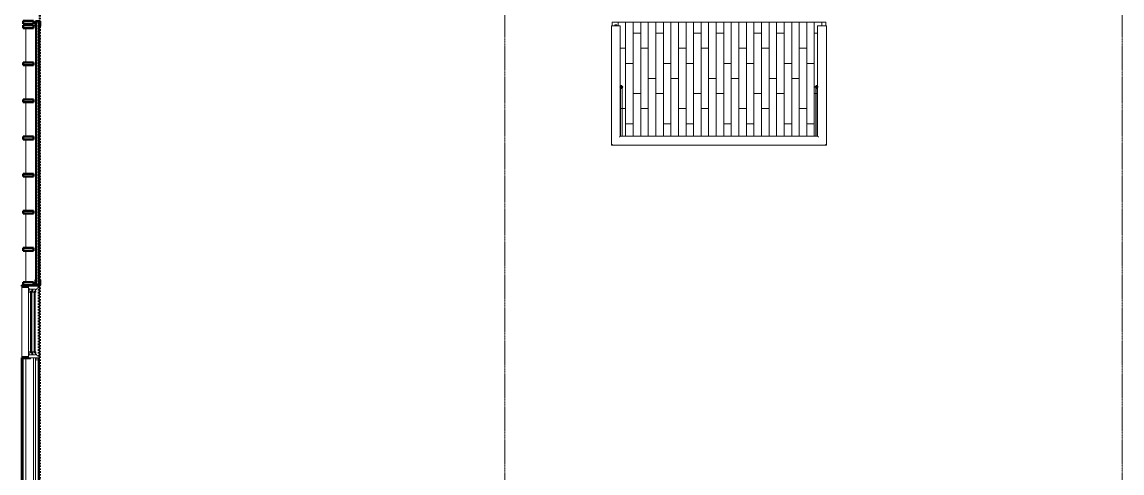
# Model space of a CAD drawing. Header units: inches. Extents: x -4218 to -1830, y 9767 to 12426.
# Drawn here: x -3410 to -2827, y 11008 to 11247 of the extents above; entities that cross this region are included whole.
import ezdxf

# ---------------------------------------------------------------- set-up
doc = ezdxf.new("R2010")
doc.units = ezdxf.units.IN
doc.header["$MEASUREMENT"] = 0
doc.linetypes.add('Dash 1_16_', pattern=[0.125, 0.0625, -0.0625])
doc.linetypes.add('Grid Line 1_2_', pattern=[0.875, 0.5, -0.125, 0.125, -0.125])
for name, color, linetype, lineweight in [('A-FLOR-4', 192, 'Continuous', 9), ('A-FLOR-HRAL', 11, 'Continuous', 9), ('A-FLOR-PATT-1', 9, 'Continuous', 9), ('A-GLAZ-1', 151, 'Continuous', 9), ('A-GLAZ-2', 151, 'Continuous', 20), ('A-GLAZ-CWMG', 51, 'Continuous', 9), ('A-GLAZ-CWMG-1', 51, 'Continuous', 50), ('A-WALL', 113, 'Continuous', 13), ('A-WALL-7', 113, 'Continuous', 9), ('A-WALL-8', 113, 'Continuous', 50), ('C-PROP-LINE-1', 91, 'Dash 1_16_', 50), ('S-GRID-1', 1, 'Grid Line 1_2_', 9)]:
    doc.layers.add(name, color=color, linetype=linetype, lineweight=lineweight)

# ---------------------------------------------------------------- blocks, each defined once
blk = doc.blocks.new('Window-Double_Hung-Andersen-400_Series-Tilt_Wash - DOUBLE HUNG - REVERSE COTTAGE - 2ND FLOOR-2888385-BACKGROUND - 2ND FLOOR')
at = {"layer": 'A-GLAZ-1'}
for p, q in [((-16.29, 2.5), (-15.7, 2.5)), ((-16.29, 2.12), (-15.7, 2.12)), ((-16.29, 0.56), (-15.7, 0.56)), ((-16.29, 0.19), (-15.7, 0.19)), ((-15.82, 2.5), (-15.82, 2.12)), ((-15.82, 0.56), (-15.82, 0.19)), ((-15.7, 2.62), (15.7, 2.62)), ((-15.7, 2.5), (15.7, 2.5)), ((-15.7, 2.12), (15.7, 2.12)), ((-15.7, 2), (15.7, 2)), ((-15.7, 0.69), (15.7, 0.69)), ((-15.7, 0.56), (15.7, 0.56)), ((-15.7, 0.19), (15.7, 0.19)), ((-15.7, 0.06), (15.7, 0.06)), ((16.29, 2.5), (15.7, 2.5)), ((16.29, 2.12), (15.7, 2.12)), ((16.29, 0.56), (15.7, 0.56)), ((16.29, 0.19), (15.7, 0.19)), ((15.82, 2.5), (15.82, 2.12)), ((15.82, 0.56), (15.82, 0.19)), ((-19.01, -3.94), (-19.01, -2.44)), ((-19.01, -2.44), (-18.95, -2.44)), ((-18.95, -3.94), (-19.01, -3.94)), ((18.95, -1.06), (-18.95, -1.06)), ((-18.95, -1.06), (-18.95, -4.44)), ((-18.95, -4.44), (18.95, -4.44)), ((-18.32, -1.06), (-18.32, -4.44)), ((18.32, -1.06), (18.32, -4.44)), ((18.95, -4.44), (18.95, -1.06)), ((18.95, -2.44), (19.01, -2.44)), ((19.01, -3.94), (18.95, -3.94)), ((19.01, -2.44), (19.01, -3.94))]:
    blk.add_line(p, q, dxfattribs=at)
at = {"layer": 'A-GLAZ-2'}
for p, q in [((-19.01, 3.44), (-20.51, 3.44)), ((19.01, 4.81), (-19.01, 4.81)), ((-19.01, 4.81), (-19.01, -1.06)), ((-18.2, 4.81), (-18.2, 4)), ((-18.2, 4), (-17.92, 4)), ((-17.92, 4), (-17.61, 3.19)), ((-17.61, 3.19), (-17.14, 3.19)), ((-17.42, 2.75), (-16.57, 2.75)), ((-17.42, 2.75), (-17.42, -0.56)), ((-17.42, 1.37), (-15.86, 1.37)), ((-17.42, 0.81), (-16.57, 0.81)), ((-17.14, 3.19), (-17.14, 2.75)), ((-15.86, 2.97), (-16.57, 2.97)), ((-16.57, 2.62), (-16.57, 2.97)), ((-15.7, 2.62), (-16.57, 2.62)), ((-15.86, 1.03), (-16.57, 1.03)), ((-16.57, 0.69), (-16.57, 1.03)), ((-15.7, 0.69), (-16.57, 0.69)), ((-16.29, 2.62), (-16.29, 2)), ((-15.7, 2), (-16.29, 2)), ((-16.29, 0.69), (-16.29, 0.06)), ((-15.7, 0.06), (-16.29, 0.06)), ((-15.86, 2.97), (-15.7, 2.62)), ((-15.86, 1.37), (-15.7, 2)), ((-15.86, 1.03), (-15.7, 0.69)), ((-15.86, -0.56), (-15.7, 0.06)), ((15.86, 2.97), (15.7, 2.62)), ((15.7, 2.62), (16.57, 2.62)), ((15.7, 2), (16.29, 2)), ((15.86, 1.37), (15.7, 2)), ((15.86, 1.03), (15.7, 0.69)), ((15.7, 0.69), (16.57, 0.69)), ((15.7, 0.06), (16.29, 0.06)), ((15.86, -0.56), (15.7, 0.06)), ((15.86, 2.97), (16.57, 2.97)), ((17.42, 1.37), (15.86, 1.37)), ((15.86, 1.03), (16.57, 1.03)), ((16.29, 2.62), (16.29, 2)), ((16.29, 0.69), (16.29, 0.06)), ((16.57, 2.62), (16.57, 2.97)), ((17.42, 2.75), (16.57, 2.75)), ((16.57, 0.69), (16.57, 1.03)), ((17.42, 0.81), (16.57, 0.81)), ((17.14, 3.19), (17.14, 2.75)), ((17.61, 3.19), (17.14, 3.19)), ((17.42, 2.75), (17.42, -0.56)), ((17.92, 4), (17.61, 3.19)), ((18.2, 4), (17.92, 4)), ((18.2, 4.81), (18.2, 4)), ((19.01, -1.06), (19.01, 4.81)), ((19.01, 3.44), (20.51, 3.44)), ((-19.01, -1.06), (19.01, -1.06)), ((-17.67, -0.78), (-18, -1.06)), ((-17.67, -0.78), (-17.67, -0.56)), ((-17.67, -0.56), (-15.86, -0.56)), ((17.67, -0.56), (15.86, -0.56)), ((17.67, -0.78), (17.67, -0.56)), ((17.67, -0.78), (18, -1.06))]:
    blk.add_line(p, q, dxfattribs=at)
blk = doc.blocks.new('Rectangular Mullion - Profile_Polycarbonate_Upper and left-2704980-BACKGROUND - 2ND FLOOR')
at = {"layer": 'A-GLAZ-CWMG-1'}
for p, q in [((-2.75, 1.29), (0, 1.29)), ((-2.75, 0.79), (-2.75, 1.29)), ((-2.5, 0.79), (-2.75, 0.79)), ((-0.06, 1.22), (-2.69, 1.22)), ((-2.69, 1.22), (-2.69, 0.85)), ((-2.69, 0.85), (-2.5, 0.85)), ((-2.5, 0.85), (-2.5, 0.79)), ((-0.06, -1.15), (-0.06, 1.22)), ((0, 1.29), (0, -1.21)), ((-2.75, -1.21), (-2.75, -0.79)), ((-2.75, -0.79), (-2.5, -0.79)), ((0, -1.21), (-2.75, -1.21)), ((-2.5, -0.85), (-2.69, -0.85)), ((-2.69, -0.85), (-2.69, -1.15)), ((-2.69, -1.15), (-0.06, -1.15)), ((-2.5, -0.79), (-2.5, -0.85))]:
    blk.add_line(p, q, dxfattribs=at)
blk = doc.blocks.new('Rectangular Mullion - Profile_Polycarbonate_right-2704981-BACKGROUND - 2ND FLOOR')
at = {"layer": 'A-GLAZ-CWMG-1'}
for p, q in [((0, 1.29), (-2.75, 1.29)), ((-2.75, 1.29), (-2.75, 0.79)), ((-2.75, 0.79), (-2.5, 0.79)), ((-2.69, 0.85), (-2.69, 1.22)), ((-2.69, 1.22), (-0.06, 1.22)), ((-2.5, 0.85), (-2.69, 0.85)), ((-2.5, 0.79), (-2.5, 0.85)), ((-0.06, 1.22), (-0.06, -1.15)), ((0, -1.21), (0, 1.29)), ((-2.5, -0.79), (-2.75, -0.79)), ((-2.75, -0.79), (-2.75, -1.21)), ((-2.75, -1.21), (0, -1.21)), ((-2.69, -1.15), (-2.69, -0.85)), ((-2.69, -0.85), (-2.5, -0.85)), ((-0.06, -1.15), (-2.69, -1.15)), ((-2.5, -0.85), (-2.5, -0.79))]:
    blk.add_line(p, q, dxfattribs=at)
blk = doc.blocks.new('Rectangular Mullion - Stud - Vertical-2745649-BACKGROUND - 2ND FLOOR')
at = {"layer": 'A-GLAZ-CWMG-1'}
for p, q in [((-1.5, 2.75), (0, 2.75)), ((-1.5, -2.75), (-1.5, 2.75)), ((0, 2.75), (0, -2.75)), ((0, -2.75), (-1.5, -2.75))]:
    blk.add_line(p, q, dxfattribs=at)
blk = doc.blocks.new('Rectangular Mullion - Stud - Vertical-2745650-BACKGROUND - 2ND FLOOR')
at = {"layer": 'A-GLAZ-CWMG-1'}
for p, q in [((-1.5, 2.75), (-1.5, -2.75)), ((0, 2.75), (-1.5, 2.75)), ((0, -2.75), (0, 2.75)), ((-1.5, -2.75), (0, -2.75))]:
    blk.add_line(p, q, dxfattribs=at)
blk = doc.blocks.new('Rectangular Mullion - Stud - Vertical-2745647-BACKGROUND - 2ND FLOOR')
at = {"layer": 'A-GLAZ-CWMG-1'}
for p, q in [((0, 2.75), (1.5, 2.75)), ((0, -2.75), (0, 2.75)), ((1.5, 2.75), (1.5, -2.75)), ((1.5, -2.75), (0, -2.75))]:
    blk.add_line(p, q, dxfattribs=at)
blk = doc.blocks.new('Railing - Baluster_01-2700443-BACKGROUND - 2ND FLOOR')
at = {"layer": 'A-FLOR-HRAL'}
for p, q in [((-0.59, 1.18), (0.59, 1.18)), ((-0.59, 0.59), (-0.59, 1.18)), ((0.59, 1.18), (0.59, 0.59))]:
    blk.add_line(p, q, dxfattribs=at)
blk = doc.blocks.new('Railing - Railing-2700274-BACKGROUND - 2ND FLOOR')
at = {"layer": 'A-FLOR-HRAL'}
for p, q in [((-3097.95, 11244.64), (-3097.95, 11181.39)), ((-3097.95, 11244.64), (-3097.48, 11244.64)), ((-3097.48, 11244.64), (-3093.7, 11244.64)), ((-3093.7, 11244.64), (-3093.22, 11244.64)), ((-3093.22, 11186.11), (-3093.22, 11244.64)), ((-2988.62, 11244.64), (-2988.62, 11186.11)), ((-2988.62, 11244.64), (-2988.15, 11244.64)), ((-2988.15, 11244.64), (-2984.37, 11244.64)), ((-2984.37, 11244.64), (-2983.9, 11244.64)), ((-2983.9, 11181.39), (-2983.9, 11244.64)), ((-2988.62, 11186.11), (-3093.22, 11186.11)), ((-3097.95, 11181.39), (-2983.9, 11181.39))]:
    blk.add_line(p, q, dxfattribs=at)
for points, knots in [([(-3097.95, 11181.39), (-3097.95, 11181.39), (-3097.94, 11181.4), (-3097.91, 11181.42), (-3097.89, 11181.45), (-3097.86, 11181.48), (-3097.83, 11181.51), (-3097.8, 11181.53), (-3097.76, 11181.57), (-3097.72, 11181.62), (-3097.68, 11181.65), (-3097.65, 11181.69), (-3097.58, 11181.76), (-3097.52, 11181.82), (-3097.48, 11181.86)], [0, 0, 0, 0, 0.166667, 0.25, 0.333333, 0.416667, 0.458333, 0.5, 0.583333, 0.666667, 0.708333, 0.75, 0.833333, 1, 1, 1, 1]), ([(-3093.7, 11185.64), (-3093.65, 11185.68), (-3093.59, 11185.74), (-3093.51, 11185.82), (-3093.47, 11185.87), (-3093.43, 11185.9), (-3093.4, 11185.94), (-3093.37, 11185.97), (-3093.34, 11186), (-3093.31, 11186.02), (-3093.29, 11186.05), (-3093.26, 11186.08), (-3093.23, 11186.11), (-3093.22, 11186.11), (-3093.22, 11186.11)], [0, 0, 0, 0, 0.166667, 0.25, 0.333333, 0.375, 0.416667, 0.5, 0.541667, 0.583333, 0.666667, 0.75, 0.833333, 1, 1, 1, 1]), ([(-2988.15, 11185.64), (-2988.19, 11185.68), (-2988.25, 11185.74), (-2988.33, 11185.82), (-2988.38, 11185.87), (-2988.41, 11185.9), (-2988.45, 11185.94), (-2988.48, 11185.97), (-2988.51, 11186), (-2988.53, 11186.02), (-2988.56, 11186.05), (-2988.59, 11186.08), (-2988.62, 11186.11), (-2988.62, 11186.11), (-2988.62, 11186.11)], [0, 0, 0, 0, 0.166667, 0.25, 0.333333, 0.375, 0.416667, 0.5, 0.541667, 0.583333, 0.666667, 0.75, 0.833333, 1, 1, 1, 1]), ([(-2983.9, 11181.39), (-2983.9, 11181.39), (-2983.91, 11181.4), (-2983.93, 11181.42), (-2983.96, 11181.45), (-2983.99, 11181.48), (-2984.02, 11181.51), (-2984.04, 11181.53), (-2984.08, 11181.57), (-2984.13, 11181.62), (-2984.16, 11181.65), (-2984.2, 11181.69), (-2984.27, 11181.76), (-2984.33, 11181.82), (-2984.37, 11181.86)], [0, 0, 0, 0, 0.166667, 0.25, 0.333333, 0.416667, 0.458333, 0.5, 0.583333, 0.666667, 0.708333, 0.75, 0.833333, 1, 1, 1, 1])]:
    blk.add_open_spline(points, degree=3, knots=knots, dxfattribs=at)
blk.add_blockref('Railing - Baluster_01-2700443-BACKGROUND - 2ND FLOOR', (-3095.59, 11244.05))
blk = doc.blocks.new('Walls 39 - Walls 1-2569131-BACKGROUND - 2ND FLOOR')
at = {"layer": 'A-WALL-7'}
for p, q in [((-3093.04, 11212.21), (-3093.04, 11186.11)), ((-3092.29, 11186.11), (-3092.29, 11212.21))]:
    blk.add_line(p, q, dxfattribs=at)
at = {"layer": 'A-WALL-8', "flags": 128}
for points in [[(-3092.29, 11212.21), (-3092.3, 11212.32), (-3092.33, 11212.41), (-3092.38, 11212.5), (-3092.45, 11212.57), (-3092.53, 11212.62), (-3092.62, 11212.64), (-3092.71, 11212.64), (-3092.8, 11212.62), (-3092.88, 11212.57), (-3092.95, 11212.5), (-3093, 11212.41), (-3093.03, 11212.32), (-3093.04, 11212.21)], [(-3093.04, 11212.21), (-3093.03, 11212.11), (-3093, 11212.01), (-3092.95, 11211.93), (-3092.88, 11211.86), (-3092.8, 11211.81), (-3092.71, 11211.78), (-3092.62, 11211.78), (-3092.53, 11211.81), (-3092.45, 11211.86), (-3092.38, 11211.93), (-3092.33, 11212.01), (-3092.3, 11212.11), (-3092.29, 11212.21)]]:
    blk.add_lwpolyline(points, dxfattribs=at)
blk = doc.blocks.new('Walls 40 - Walls 1-2569150-BACKGROUND - 2ND FLOOR')
at = {"layer": 'A-WALL-7'}
for p, q in [((-2989.55, 11212.21), (-2989.55, 11186.11)), ((-2988.8, 11186.11), (-2988.8, 11212.21))]:
    blk.add_line(p, q, dxfattribs=at)
at = {"layer": 'A-WALL-8', "flags": 128}
for points in [[(-2988.8, 11212.21), (-2988.81, 11212.32), (-2988.84, 11212.41), (-2988.89, 11212.5), (-2988.96, 11212.57), (-2989.04, 11212.62), (-2989.13, 11212.64), (-2989.22, 11212.64), (-2989.3, 11212.62), (-2989.38, 11212.57), (-2989.45, 11212.5), (-2989.5, 11212.41), (-2989.54, 11212.32), (-2989.55, 11212.21)], [(-2989.55, 11212.21), (-2989.54, 11212.11), (-2989.5, 11212.01), (-2989.45, 11211.93), (-2989.38, 11211.86), (-2989.3, 11211.81), (-2989.22, 11211.78), (-2989.13, 11211.78), (-2989.04, 11211.81), (-2988.96, 11211.86), (-2988.89, 11211.93), (-2988.84, 11212.01), (-2988.81, 11212.11), (-2988.8, 11212.21)]]:
    blk.add_lwpolyline(points, dxfattribs=at)
blk = doc.blocks.new('Family - ___-2835860-BACKGROUND - 2ND FLOOR')
at = {"layer": 'C-PROP-LINE-1'}
blk.add_line((-3401.42, 11247.39), (-3401.42, 10851.39), dxfattribs=at)
blk = doc.blocks.new('Family - ___-2835903-BACKGROUND - 2ND FLOOR')
at = {"layer": 'C-PROP-LINE-1'}
blk.add_line((-3400.92, 11276.29), (-3400.92, 10822.49), dxfattribs=at)
blk = doc.blocks.new('Family - ___-2835932-BACKGROUND - 2ND FLOOR')
at = {"layer": 'C-PROP-LINE-1'}
blk.add_line((-3401.42, 11247.39), (-3401.42, 10851.39), dxfattribs=at)

msp = doc.modelspace()

# ---------------------------------------------------------------- hatches: boundary and pattern name
at = {"layer": 'A-FLOR-PATT-1'}
h = msp.add_hatch(dxfattribs=at)
h.set_pattern_fill('FP_8', color=256, style=0, pattern_type=2)
h.set_pattern_definition([(90, (-2322.388, 12288.752), (-4, 2e-16), []), (180, (-2322.388, 12288.752), (-8, -8), [4, -28]), (180, (-2326.388, 12304.752), (-8, -8), [4, -28])])
h.paths.add_polyline_path([(-3093.17, 11186.11), (-2988.62, 11186.11), (-2988.61, 11244.64), (-2984.26, 11244.64), (-2984.26, 11246.64), (-3097.59, 11246.64), (-3097.59, 11244.64), (-3096.18, 11244.64), (-3096.18, 11245.23), (-3095, 11245.23), (-3095, 11244.64), (-3093.22, 11244.64), (-3093.18, 11186.11)], flags=0)

# ---------------------------------------------------------------- linework, layer by layer
at = {"layer": 'A-FLOR-4'}
for p, q in [((-3408.3, 11244.96), (-3408.3, 11245.79)), ((-2984.26, 11246.64), (-3097.59, 11246.64)), ((-3097.59, 11246.64), (-3097.59, 11244.64)), ((-2984.26, 11244.64), (-2984.26, 11246.64)), ((-3408.3, 11225.28), (-3408.3, 11243.46)), ((-3408.3, 11205.59), (-3408.3, 11223.78)), ((-3408.3, 11185.91), (-3408.3, 11204.09)), ((-3408.3, 11166.23), (-3408.3, 11184.41)), ((-3408.3, 11146.54), (-3408.3, 11164.73)), ((-3408.3, 11126.86), (-3408.3, 11145.04)), ((-3408.3, 11108.68), (-3408.3, 11125.36)), ((-3408.3, 11106.61), (-3408.3, 11107.18)), ((-3408.3, 10843.14), (-3408.3, 11068.59))]:
    msp.add_line(p, q, dxfattribs=at)
at = {"layer": 'A-WALL'}
for p, q in [((-3401.67, 11106.61), (-3401.67, 11107.18)), ((-3409.67, 11067.97), (-3409.67, 10843.14)), ((-3405.86, 11067.97), (-3409.67, 11067.97)), ((-3405.86, 11067.97), (-3405.86, 11068.59)), ((-3404.17, 10848.64), (-3404.17, 11068.59)), ((-3403.17, 10849.64), (-3403.17, 11068.59)), ((-3401.67, 10851.14), (-3401.67, 11068.59))]:
    msp.add_line(p, q, dxfattribs=at)
at = {"layer": 'A-WALL-8'}
for p, q in [((-3402.75, 11247.13), (-3402.75, 11107.24)), ((-3401.17, 11107.24), (-3401.17, 11247.13)), ((-3410.3, 11107.18), (-3410.3, 11106.61)), ((-3401.42, 11107.18), (-3410.3, 11107.18)), ((-3410.3, 11106.61), (-3406.92, 11106.61)), ((-3402.75, 11107.24), (-3401.17, 11107.24)), ((-3401.42, 11106.61), (-3401.42, 11107.18)), ((-3410.3, 11068.59), (-3410.3, 10842.51)), ((-3406.92, 11068.59), (-3410.3, 11068.59)), ((-3401.42, 10851.39), (-3401.42, 11068.59))]:
    msp.add_line(p, q, dxfattribs=at)
at = {"layer": 'S-GRID-1'}
for p, q in [((-3154.32, 9836.18), (-3154.32, 12376.81)), ((-2827.32, 9836.18), (-2827.32, 12376.81))]:
    msp.add_line(p, q, dxfattribs=at)

# ---------------------------------------------------------------- block references
at = {"layer": 'A-FLOR-HRAL'}
msp.add_blockref('Railing - Railing-2700274-BACKGROUND - 2ND FLOOR', (0, 0), dxfattribs=at)
at = {"layer": 'A-GLAZ-1', "rotation": 269.9999999999999}
msp.add_blockref('Window-Double_Hung-Andersen-400_Series-Tilt_Wash - DOUBLE HUNG - REVERSE COTTAGE - 2ND FLOOR-2888385-BACKGROUND - 2ND FLOOR', (-3405.86, 11087.6), dxfattribs=at)
at = {"layer": 'A-GLAZ-CWMG'}
for name, p, rotation in [('Rectangular Mullion - Stud - Vertical-2745650-BACKGROUND - 2ND FLOOR', (-3406.92, 11247.29), 90.00000000000892), ('Rectangular Mullion - Profile_Polycarbonate_right-2704981-BACKGROUND - 2ND FLOOR', (-3401.96, 11107.18), 270)]:
    msp.add_blockref(name, p, dxfattribs=dict(at, rotation=rotation))
at = {"layer": 'A-GLAZ-CWMG', "extrusion": (0, 0, -1)}
for name, p, rotation in [('Rectangular Mullion - Profile_Polycarbonate_Upper and left-2704980-BACKGROUND - 2ND FLOOR', (3401.96, 11247.19), 90), ('Rectangular Mullion - Stud - Vertical-2745647-BACKGROUND - 2ND FLOOR', (3406.92, 11244.96), 269.9999999999911), ('Rectangular Mullion - Stud - Vertical-2745647-BACKGROUND - 2ND FLOOR', (3406.92, 11225.28), 269.9999999999911), ('Rectangular Mullion - Stud - Vertical-2745647-BACKGROUND - 2ND FLOOR', (3406.92, 11205.59), 269.9999999999911), ('Rectangular Mullion - Stud - Vertical-2745647-BACKGROUND - 2ND FLOOR', (3406.92, 11185.91), 269.9999999999911), ('Rectangular Mullion - Stud - Vertical-2745647-BACKGROUND - 2ND FLOOR', (3406.92, 11166.23), 269.9999999999911), ('Rectangular Mullion - Stud - Vertical-2745647-BACKGROUND - 2ND FLOOR', (3406.92, 11146.54), 269.9999999999911), ('Rectangular Mullion - Stud - Vertical-2745647-BACKGROUND - 2ND FLOOR', (3406.92, 11126.86), 269.9999999999911), ('Rectangular Mullion - Stud - Vertical-2745649-BACKGROUND - 2ND FLOOR', (3406.92, 11107.18), 269.9999999999911)]:
    msp.add_blockref(name, p, dxfattribs=dict(at, rotation=rotation))
at = {"layer": 'A-WALL-7'}
for name in ['Walls 39 - Walls 1-2569131-BACKGROUND - 2ND FLOOR', 'Walls 40 - Walls 1-2569150-BACKGROUND - 2ND FLOOR']:
    msp.add_blockref(name, (0, 0), dxfattribs=at)
at = {"layer": 'C-PROP-LINE-1'}
for name in ['Family - ___-2835860-BACKGROUND - 2ND FLOOR', 'Family - ___-2835932-BACKGROUND - 2ND FLOOR', 'Family - ___-2835903-BACKGROUND - 2ND FLOOR']:
    msp.add_blockref(name, (0, 0), dxfattribs=at)

doc.saveas('drawing.dxf')
